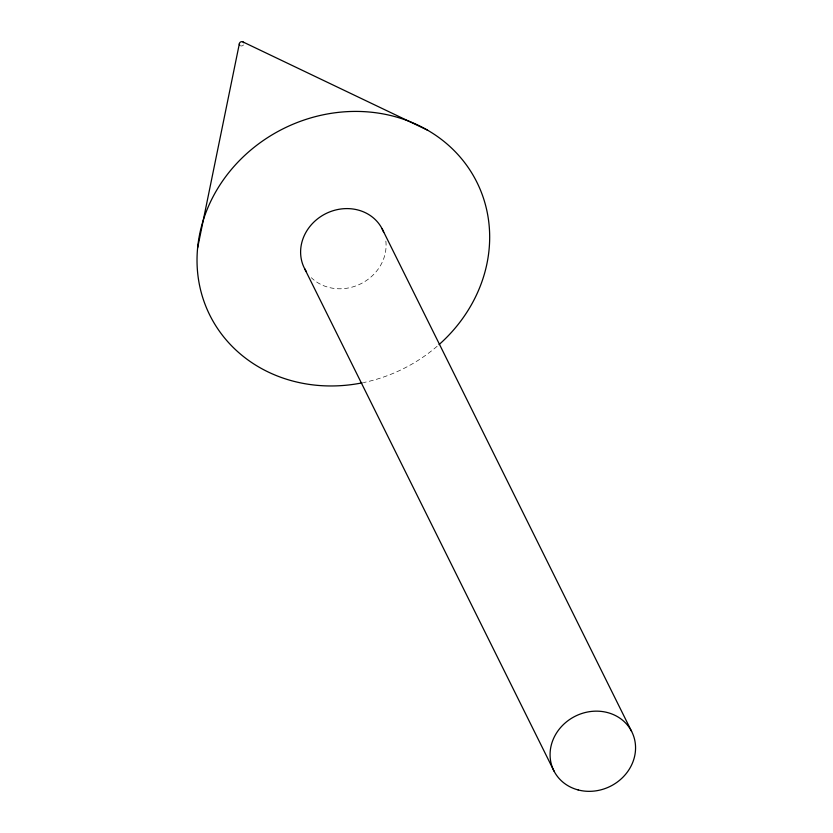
<?xml version="1.0" encoding="UTF-8"?>
<svg xmlns="http://www.w3.org/2000/svg" width="833" height="833" viewBox="0 0 833 833"><rect width="100%" height="100%" fill="white"/><g stroke="black" fill="none" stroke-linecap="round" stroke-linejoin="round"><path stroke-width="0.62" stroke-dasharray="4.17 3.12" d="M243.528 44.909A2.353 2.114 -26.4 0 1 240.321 45.68M437.127 346.278A149.159 134.175 -26.4 0 1 363.396 382.607M385.846 241.07A43.576 39.193 -26.4 0 1 360.606 283.886A43.576 39.193 -26.4 0 1 311.344 277.701"/><path stroke-width="1.25" d="M197.608 247.953L239.342 43.805M242.976 41.942L427.558 130.177M382.128 228.825L631.601 731.384M304.566 268.559L554.039 771.119M239.55 44.888A2.353 2.114 -26.4 0 1 240.675 41.931A2.353 2.114 -26.4 0 1 243.736 42.743M362.136 382.857A149.159 134.175 -26.4 0 1 199.941 232.834A149.159 134.175 -26.4 0 1 417.177 124.763A149.159 134.175 -26.4 0 1 439.064 344.591M306.513 271.87A43.576 39.193 -26.4 0 1 325.37 213.862A43.576 39.193 -26.4 0 1 383.701 232.334M578.102 789.923A43.576 39.193 -26.4 0 0 634.933 741.078A43.576 39.193 -26.4 0 0 565.42 722.742A43.576 39.193 -26.4 0 0 578.102 789.923"/></g></svg>
